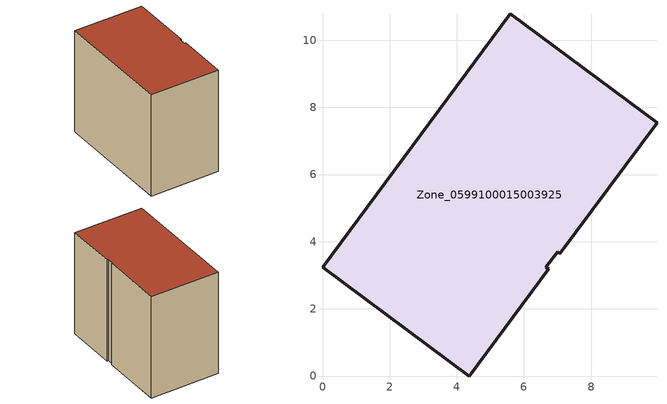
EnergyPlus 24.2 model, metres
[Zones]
Zone_0599100015003925
 floor ground (C_G): 9.96,7.54 7.07,3.64 7,3.7 6.64,3.24 6.74,3.19 4.37,0 0,3.24 5.59,10.78 z0.86
 wall outside (C_F): 7,3.7 7.07,3.64 9.96,7.54 5.59,10.78 0,3.24 4.37,0 6.74,3.19 6.64,3.24 7,3.7 z0.86:9.07
 roof outside (C_R): 7.07,3.64 9.96,7.54 5.59,10.78 0,3.24 4.37,0 6.74,3.19 6.64,3.24 7,3.7 z9.07
[BUILDING]
Pand.0599100015003925: North Axis=0; Terrain=City; Loads Convergence Tolerance Value=0.04; Temperature Convergence Tolerance Value=0.4; Solar Distribution=FullExterior; Maximum Number of Warmup Days=25; Minimum Number of Warmup Days=1
[Site:Location]
Rotterdam.The.Hague.AP_ZH_NLD Design_Conditions: Latitude=51.96; Longitude=4.45; Time Zone=1; Elevation=-4.5
[SITE:GROUNDTEMPERATURE:BUILDINGSURFACE]
18, 18, 18, 18, 18, 18, 18, 18, 18, 18, 18, 18
[MATERIAL] Thermal Absorptance=0.9; Solar Absorptance=0.7; Visible Absorptance=0.7
Name | Roughness | Thickness | Conductivity | Density | Specific Heat
G.TC.1975-1991 | MediumSmooth | 0.15 | 0.288461 | 540 | 1210
F.TC.1975-1991 | Rough | 0.3 | 0.230769 | 1920 | 840
R.TC.1975-1991 | MediumRough | 0.2 | 0.153846 | 1500 | 1000
[CONSTRUCTION]
C_G: G.TC.1975-1991
C_F: F.TC.1975-1991
C_R: R.TC.1975-1991
[ZONE]
Zone_0599100015003925: Type=1; Multiplier=1; Ceiling Height=Autocalculate; Volume=Autocalculate; Floor Area=autocalculate; Part of Total Floor Area=Yes
[ZONEINFILTRATION:DESIGNFLOWRATE]
Infil_Zone_0599100015003925: Zone or ZoneList or Space or SpaceList=Zone_0599100015003925; Schedule=AlwaysOn; Design Flow Rate Calculation Method=Flow/Area; Flow Rate per Floor Area=0.003; Constant Term Coefficient=1; Temperature Term Coefficient=0; Velocity Term Coefficient=0; Velocity Squared Term Coefficient=0
[HVACTEMPLATE:ZONE:IDEALLOADSAIRSYSTEM]
Zone_0599100015003925: Maximum Heating Supply Air Temperature=50; Minimum Cooling Supply Air Temperature=13; Maximum Heating Supply Air Humidity Ratio=0.0156; Minimum Cooling Supply Air Humidity Ratio=0.0077; Heating Limit=NoLimit; Cooling Limit=NoLimit; Dehumidification Control Type=ConstantSensibleHeatRatio; Cooling Sensible Heat Ratio=0.7; Dehumidification Setpoint=60; Humidification Control Type=None; Humidification Setpoint=30; Outdoor Air Method=None; Outdoor Air Flow Rate per Person=0.00944; Outdoor Air Flow Rate per Zone Floor Area=0; Outdoor Air Flow Rate per Zone=0; Demand Controlled Ventilation Type=None; Outdoor Air Economizer Type=NoEconomizer; Heat Recovery Type=None; Sensible Heat Recovery Effectiveness=0.7; Latent Heat Recovery Effectiveness=0.65
[ZONECONTROL:THERMOSTAT]
ThermostatControl_Zone_0599100015003925: Zone or ZoneList=Zone_0599100015003925; Control Type Schedule=DualSetpointControlType; Control 1=Thermostat_Zone_0599100015003925; Temperature Difference Between Cutout And Setpoint=0
[THERMOSTATSETPOINT:DUALSETPOINT]
Thermostat_Zone_0599100015003925: Heating Setpoint Temperature Schedule=HeatingSetpoint_Zone_0599100015003925; Cooling Setpoint Temperature Schedule=CoolingSetpoint_Zone_0599100015003925
[SCHEDULE:COMPACT]
HeatingSetpoint_Zone_0599100015003925: Through: 12/31, For: AllDays, Until: 24:00, 21
CoolingSetpoint_Zone_0599100015003925: Through: 12/31, For: AllDays, Until: 24:00, 24
DualSetpointControlType: Through: 12/31, For: AllDays, Until: 24:00, 4
AlwaysOn: Through: 12/31, For: AllDays, Until: 24:00, 1
